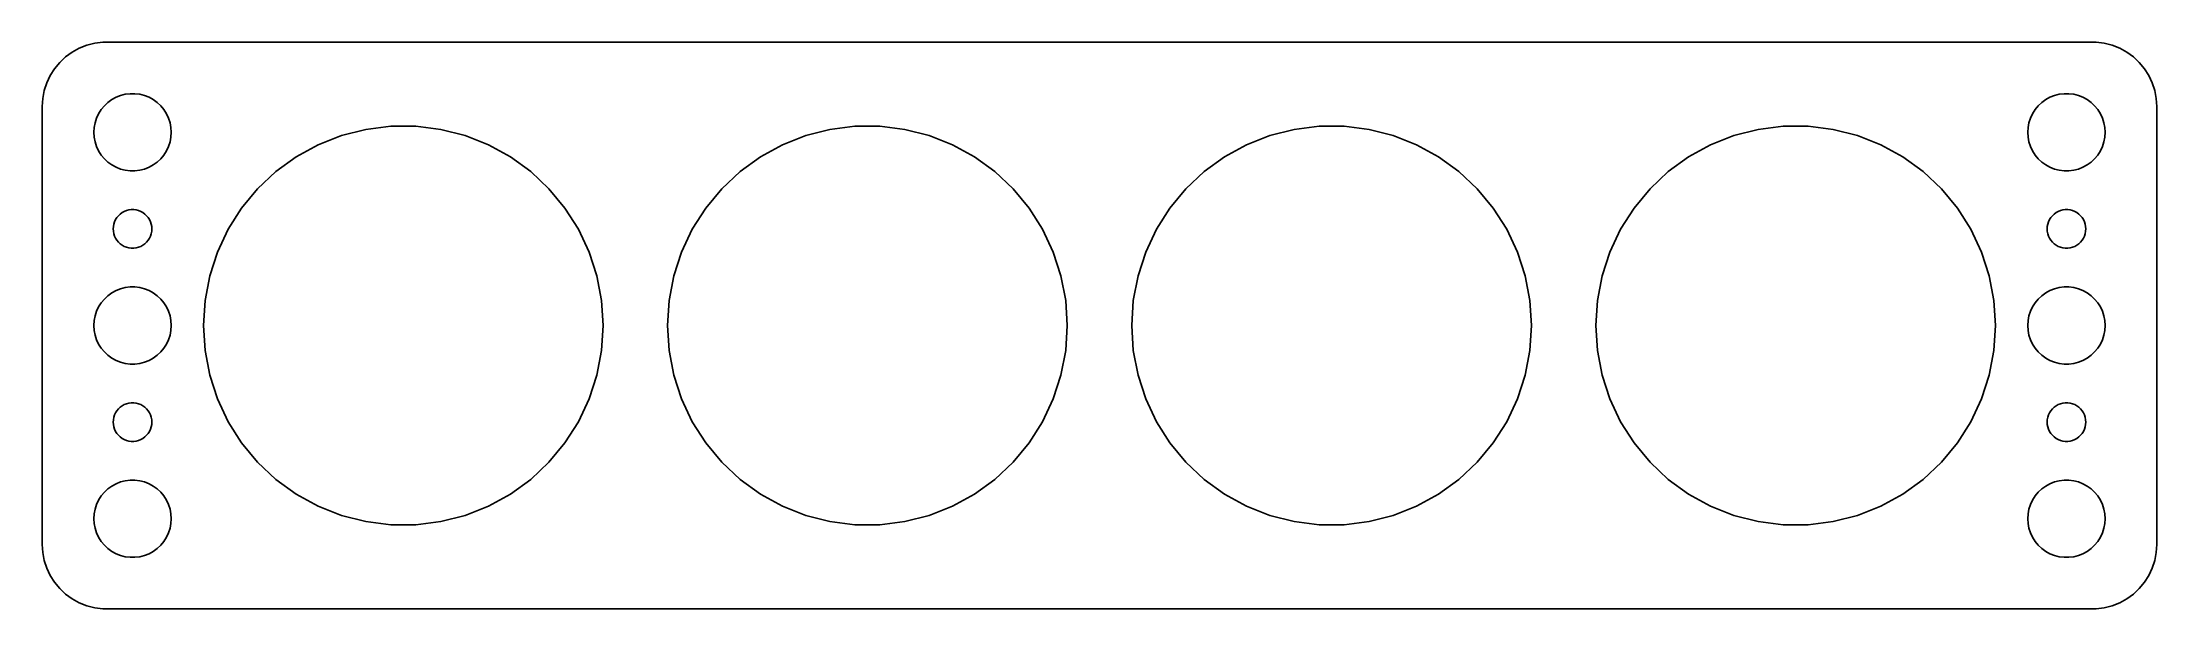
# Model space of a CAD drawing. Header units: metres. Extents: x -82 to 82, y 32 to 76.
import ezdxf

# ---------------------------------------------------------------- set-up
doc = ezdxf.new("R2010")
doc.units = ezdxf.units.M

msp = doc.modelspace()

# ---------------------------------------------------------------- linework, layer by layer
for p, q in [((-79.1289, 75.5241), (-79.6791, 75.2216)), ((-78.5451, 75.7553), (-79.1289, 75.5241)), ((-77.9369, 75.9114), (-78.5451, 75.7553)), ((-77.3139, 75.9901), (-77.9369, 75.9114)), ((77.3139, 75.9901), (-77.3139, 75.9901)), ((77.9369, 75.9114), (77.3139, 75.9901)), ((78.5451, 75.7553), (77.9369, 75.9114)), ((79.1289, 75.5241), (78.5451, 75.7553)), ((79.6791, 75.2216), (79.1289, 75.5241)), ((-81.0451, 73.9389), (-81.3815, 73.4088)), ((-80.6448, 74.4227), (-81.0451, 73.9389)), ((-80.1871, 74.8526), (-80.6448, 74.4227)), ((-79.6791, 75.2216), (-80.1871, 74.8526)), ((80.1871, 74.8526), (79.6791, 75.2216)), ((80.6448, 74.4227), (80.1871, 74.8526)), ((81.0451, 73.9389), (80.6448, 74.4227)), ((81.3815, 73.4088), (81.0451, 73.9389)), ((-81.8429, 72.2434), (-81.9606, 71.6267)), ((-81.6489, 72.8406), (-81.8429, 72.2434)), ((-81.3815, 73.4088), (-81.6489, 72.8406)), ((81.6489, 72.8406), (81.3815, 73.4088)), ((81.8429, 72.2434), (81.6489, 72.8406)), ((81.9606, 71.6267), (81.8429, 72.2434)), ((-81.9606, 71.6267), (-82, 71)), ((-82, 71), (-82, 37)), ((-77.6289, 70.4453), (-77.427, 70.7634)), ((-77.427, 70.7634), (-77.1869, 71.0536)), ((-77.1869, 71.0536), (-76.9123, 71.3115)), ((-76.9123, 71.3115), (-76.6075, 71.533)), ((-76.6075, 71.533), (-76.2773, 71.7145)), ((-76.2773, 71.7145), (-75.927, 71.8532)), ((-75.927, 71.8532), (-75.5621, 71.9469)), ((-75.5621, 71.9469), (-75.1884, 71.9941)), ((-75.1884, 71.9941), (-74.8116, 71.9941)), ((-74.8116, 71.9941), (-74.4379, 71.9469)), ((-74.4379, 71.9469), (-74.073, 71.8532)), ((-74.073, 71.8532), (-73.7227, 71.7145)), ((-73.7227, 71.7145), (-73.3925, 71.533)), ((-73.3925, 71.533), (-73.0877, 71.3115)), ((-73.0877, 71.3115), (-72.8131, 71.0536)), ((-72.8131, 71.0536), (-72.573, 70.7634)), ((-72.573, 70.7634), (-72.3711, 70.4453)), ((72.3711, 70.4453), (72.573, 70.7634)), ((72.573, 70.7634), (72.8131, 71.0536)), ((72.8131, 71.0536), (73.0877, 71.3115)), ((73.0877, 71.3115), (73.3925, 71.533)), ((73.3925, 71.533), (73.7227, 71.7145)), ((73.7227, 71.7145), (74.073, 71.8532)), ((74.073, 71.8532), (74.4379, 71.9469)), ((74.4379, 71.9469), (74.8116, 71.9941)), ((74.8116, 71.9941), (75.1884, 71.9941)), ((75.1884, 71.9941), (75.5621, 71.9469)), ((75.5621, 71.9469), (75.927, 71.8532)), ((75.927, 71.8532), (76.2773, 71.7145)), ((76.2773, 71.7145), (76.6075, 71.533)), ((76.6075, 71.533), (76.9123, 71.3115)), ((76.9123, 71.3115), (77.1869, 71.0536)), ((77.1869, 71.0536), (77.427, 70.7634)), ((77.427, 70.7634), (77.6289, 70.4453)), ((82, 71), (81.9606, 71.6267)), ((82, 37), (82, 71)), ((-78, 69), (-77.9763, 69.376)), ((-77.9763, 68.624), (-78, 69)), ((-77.9763, 69.376), (-77.9057, 69.7461)), ((-77.9057, 69.7461), (-77.7893, 70.1044)), ((-77.7893, 70.1044), (-77.6289, 70.4453)), ((-72.3711, 70.4453), (-72.2107, 70.1044)), ((-72.2107, 70.1044), (-72.0943, 69.7461)), ((-72.0943, 69.7461), (-72.0237, 69.376)), ((-72.0237, 69.376), (-72, 69)), ((-72, 69), (-72.0237, 68.624)), ((-58.7898, 68.7414), (-56.9044, 69.2254)), ((-56.9044, 69.2254), (-54.9733, 69.4694)), ((-54.9733, 69.4694), (-53.0267, 69.4694)), ((-53.0267, 69.4694), (-51.0956, 69.2254)), ((-51.0956, 69.2254), (-49.2102, 68.7414)), ((-22.7897, 68.7414), (-20.9044, 69.2254)), ((-20.9044, 69.2254), (-18.9733, 69.4694)), ((-18.9733, 69.4694), (-17.0267, 69.4694)), ((-17.0267, 69.4694), (-15.0956, 69.2254)), ((-15.0956, 69.2254), (-13.2102, 68.7414)), ((13.2102, 68.7414), (15.0956, 69.2254)), ((15.0956, 69.2254), (17.0267, 69.4694)), ((17.0267, 69.4694), (18.9733, 69.4694)), ((18.9733, 69.4694), (20.9044, 69.2254)), ((20.9044, 69.2254), (22.7897, 68.7414)), ((49.2102, 68.7414), (51.0956, 69.2254)), ((51.0956, 69.2254), (53.0267, 69.4694)), ((53.0267, 69.4694), (54.9733, 69.4694)), ((54.9733, 69.4694), (56.9044, 69.2254)), ((56.9044, 69.2254), (58.7898, 68.7414)), ((72, 69), (72.0237, 69.376)), ((72.0237, 68.624), (72, 69)), ((72.0237, 69.376), (72.0943, 69.7461)), ((72.0943, 69.7461), (72.2107, 70.1044)), ((72.2107, 70.1044), (72.3711, 70.4453)), ((77.6289, 70.4453), (77.7893, 70.1044)), ((77.7893, 70.1044), (77.9057, 69.7461)), ((77.9057, 69.7461), (77.9763, 69.376)), ((77.9763, 69.376), (78, 69)), ((78, 69), (77.9763, 68.624)), ((-77.9057, 68.2539), (-77.9763, 68.624)), ((-77.7893, 67.8956), (-77.9057, 68.2539)), ((-77.6289, 67.5547), (-77.7893, 67.8956)), ((-77.427, 67.2366), (-77.6289, 67.5547)), ((-72.3711, 67.5547), (-72.573, 67.2366)), ((-72.2107, 67.8956), (-72.3711, 67.5547)), ((-72.0943, 68.2539), (-72.2107, 67.8956)), ((-72.0237, 68.624), (-72.0943, 68.2539)), ((-62.3053, 67.0871), (-60.5996, 68.0248)), ((-60.5996, 68.0248), (-58.7898, 68.7414)), ((-49.2102, 68.7414), (-47.4004, 68.0248)), ((-47.4004, 68.0248), (-45.6947, 67.0871)), ((-26.3053, 67.0871), (-24.5996, 68.0248)), ((-24.5996, 68.0248), (-22.7897, 68.7414)), ((-13.2102, 68.7414), (-11.4004, 68.0248)), ((-11.4004, 68.0248), (-9.69467, 67.0871)), ((9.69467, 67.0871), (11.4004, 68.0248)), ((11.4004, 68.0248), (13.2102, 68.7414)), ((22.7897, 68.7414), (24.5996, 68.0248)), ((24.5996, 68.0248), (26.3053, 67.0871)), ((45.6947, 67.0871), (47.4004, 68.0248)), ((47.4004, 68.0248), (49.2102, 68.7414)), ((58.7898, 68.7414), (60.5996, 68.0248)), ((60.5996, 68.0248), (62.3053, 67.0871)), ((72.0943, 68.2539), (72.0237, 68.624)), ((72.2107, 67.8956), (72.0943, 68.2539)), ((72.3711, 67.5547), (72.2107, 67.8956)), ((72.573, 67.2366), (72.3711, 67.5547)), ((77.6289, 67.5547), (77.427, 67.2366)), ((77.7893, 67.8956), (77.6289, 67.5547)), ((77.9057, 68.2539), (77.7893, 67.8956)), ((77.9763, 68.624), (77.9057, 68.2539)), ((-77.1869, 66.9464), (-77.427, 67.2366)), ((-76.9123, 66.6884), (-77.1869, 66.9464)), ((-76.6075, 66.467), (-76.9123, 66.6884)), ((-76.2773, 66.2855), (-76.6075, 66.467)), ((-75.927, 66.1468), (-76.2773, 66.2855)), ((-75.5621, 66.0531), (-75.927, 66.1468)), ((-75.1884, 66.0059), (-75.5621, 66.0531)), ((-74.8116, 66.0059), (-75.1884, 66.0059)), ((-74.4379, 66.0531), (-74.8116, 66.0059)), ((-74.073, 66.1468), (-74.4379, 66.0531)), ((-73.7227, 66.2855), (-74.073, 66.1468)), ((-73.3925, 66.467), (-73.7227, 66.2855)), ((-73.0877, 66.6884), (-73.3925, 66.467)), ((-72.8131, 66.9464), (-73.0877, 66.6884)), ((-72.573, 67.2366), (-72.8131, 66.9464)), ((-65.299, 64.6105), (-63.8801, 65.9429)), ((-63.8801, 65.9429), (-62.3053, 67.0871)), ((-45.6947, 67.0871), (-44.1199, 65.9429)), ((-44.1199, 65.9429), (-42.701, 64.6105)), ((-29.299, 64.6105), (-27.8801, 65.9429)), ((-27.8801, 65.9429), (-26.3053, 67.0871)), ((-9.69467, 67.0871), (-8.11992, 65.9429)), ((-8.11992, 65.9429), (-6.70097, 64.6105)), ((6.70097, 64.6105), (8.11992, 65.9429)), ((8.11992, 65.9429), (9.69467, 67.0871)), ((26.3053, 67.0871), (27.8801, 65.9429)), ((27.8801, 65.9429), (29.299, 64.6105)), ((42.701, 64.6105), (44.1199, 65.9429)), ((44.1199, 65.9429), (45.6947, 67.0871)), ((62.3053, 67.0871), (63.8801, 65.9429)), ((63.8801, 65.9429), (65.299, 64.6105)), ((72.8131, 66.9464), (72.573, 67.2366)), ((73.0877, 66.6884), (72.8131, 66.9464)), ((73.3925, 66.467), (73.0877, 66.6884)), ((73.7227, 66.2855), (73.3925, 66.467)), ((74.073, 66.1468), (73.7227, 66.2855)), ((74.4379, 66.0531), (74.073, 66.1468)), ((74.8116, 66.0059), (74.4379, 66.0531)), ((75.1884, 66.0059), (74.8116, 66.0059)), ((75.5621, 66.0531), (75.1884, 66.0059)), ((75.927, 66.1468), (75.5621, 66.0531)), ((76.2773, 66.2855), (75.927, 66.1468)), ((76.6075, 66.467), (76.2773, 66.2855)), ((76.9123, 66.6884), (76.6075, 66.467)), ((77.1869, 66.9464), (76.9123, 66.6884)), ((77.427, 67.2366), (77.1869, 66.9464)), ((-66.5398, 63.1107), (-65.299, 64.6105)), ((-42.701, 64.6105), (-41.4602, 63.1107)), ((-30.5397, 63.1107), (-29.299, 64.6105)), ((-6.70097, 64.6105), (-5.46024, 63.1107)), ((5.46024, 63.1107), (6.70097, 64.6105)), ((29.299, 64.6105), (30.5397, 63.1107)), ((41.4602, 63.1107), (42.701, 64.6105)), ((65.299, 64.6105), (66.5398, 63.1107)), ((-76.3145, 62.2226), (-76.2135, 62.3817)), ((-76.2135, 62.3817), (-76.0934, 62.5268)), ((-76.0934, 62.5268), (-75.9561, 62.6558)), ((-75.9561, 62.6558), (-75.8037, 62.7665)), ((-75.8037, 62.7665), (-75.6387, 62.8572)), ((-75.6387, 62.8572), (-75.4635, 62.9266)), ((-75.4635, 62.9266), (-75.2811, 62.9734)), ((-75.2811, 62.9734), (-75.0942, 62.997)), ((-75.0942, 62.997), (-74.9058, 62.997)), ((-74.9058, 62.997), (-74.7189, 62.9734)), ((-74.7189, 62.9734), (-74.5365, 62.9266)), ((-74.5365, 62.9266), (-74.3613, 62.8572)), ((-74.3613, 62.8572), (-74.1963, 62.7665)), ((-74.1963, 62.7665), (-74.0439, 62.6558)), ((-74.0439, 62.6558), (-73.9065, 62.5268)), ((-73.9065, 62.5268), (-73.7865, 62.3817)), ((-73.7865, 62.3817), (-73.6855, 62.2226)), ((-67.5827, 61.4672), (-66.5398, 63.1107)), ((-41.4602, 63.1107), (-40.4172, 61.4672)), ((-31.5827, 61.4672), (-30.5397, 63.1107)), ((-5.46024, 63.1107), (-4.41724, 61.4672)), ((4.41724, 61.4672), (5.46024, 63.1107)), ((30.5397, 63.1107), (31.5827, 61.4672)), ((40.4172, 61.4672), (41.4602, 63.1107)), ((66.5398, 63.1107), (67.5827, 61.4672)), ((73.6855, 62.2226), (73.7865, 62.3817)), ((73.7865, 62.3817), (73.9065, 62.5268)), ((73.9065, 62.5268), (74.0439, 62.6558)), ((74.0439, 62.6558), (74.1963, 62.7665)), ((74.1963, 62.7665), (74.3613, 62.8572)), ((74.3613, 62.8572), (74.5365, 62.9266)), ((74.5365, 62.9266), (74.7189, 62.9734)), ((74.7189, 62.9734), (74.9058, 62.997)), ((74.9058, 62.997), (75.0942, 62.997)), ((75.0942, 62.997), (75.2811, 62.9734)), ((75.2811, 62.9734), (75.4635, 62.9266)), ((75.4635, 62.9266), (75.6387, 62.8572)), ((75.6387, 62.8572), (75.8037, 62.7665)), ((75.8037, 62.7665), (75.9561, 62.6558)), ((75.9561, 62.6558), (76.0934, 62.5268)), ((76.0934, 62.5268), (76.2135, 62.3817)), ((76.2135, 62.3817), (76.3145, 62.2226)), ((-76.5, 61.5), (-76.4882, 61.688)), ((-76.4882, 61.312), (-76.5, 61.5)), ((-76.4882, 61.688), (-76.4529, 61.873)), ((-76.4529, 61.127), (-76.4882, 61.312)), ((-76.4529, 61.873), (-76.3947, 62.0522)), ((-76.3947, 60.9478), (-76.4529, 61.127)), ((-76.3947, 62.0522), (-76.3145, 62.2226)), ((-76.3145, 60.7774), (-76.3947, 60.9478)), ((-76.2135, 60.6183), (-76.3145, 60.7774)), ((-73.6855, 60.7774), (-73.7865, 60.6183)), ((-73.6855, 62.2226), (-73.6053, 62.0522)), ((-73.6053, 60.9478), (-73.6855, 60.7774)), ((-73.6053, 62.0522), (-73.5471, 61.873)), ((-73.5471, 61.127), (-73.6053, 60.9478)), ((-73.5471, 61.873), (-73.5118, 61.688)), ((-73.5118, 61.312), (-73.5471, 61.127)), ((-73.5118, 61.688), (-73.5, 61.5)), ((-73.5, 61.5), (-73.5118, 61.312)), ((-68.4115, 59.7059), (-67.5827, 61.4672)), ((-40.4172, 61.4672), (-39.5885, 59.7059)), ((-32.4115, 59.7059), (-31.5827, 61.4672)), ((-4.41724, 61.4672), (-3.58846, 59.7059)), ((3.58846, 59.7059), (4.41724, 61.4672)), ((31.5827, 61.4672), (32.4115, 59.7059)), ((39.5885, 59.7059), (40.4172, 61.4672)), ((67.5827, 61.4672), (68.4115, 59.7059)), ((73.5, 61.5), (73.5118, 61.688)), ((73.5118, 61.312), (73.5, 61.5)), ((73.5118, 61.688), (73.5471, 61.873)), ((73.5471, 61.127), (73.5118, 61.312)), ((73.5471, 61.873), (73.6053, 62.0522)), ((73.6053, 60.9478), (73.5471, 61.127)), ((73.6053, 62.0522), (73.6855, 62.2226)), ((73.6855, 60.7774), (73.6053, 60.9478)), ((73.7865, 60.6183), (73.6855, 60.7774)), ((76.3145, 60.7774), (76.2135, 60.6183)), ((76.3145, 62.2226), (76.3947, 62.0522)), ((76.3947, 60.9478), (76.3145, 60.7774)), ((76.3947, 62.0522), (76.4529, 61.873)), ((76.4529, 61.127), (76.3947, 60.9478)), ((76.4529, 61.873), (76.4882, 61.688)), ((76.4882, 61.312), (76.4529, 61.127)), ((76.4882, 61.688), (76.5, 61.5)), ((76.5, 61.5), (76.4882, 61.312)), ((-76.0934, 60.4732), (-76.2135, 60.6183)), ((-75.9561, 60.3442), (-76.0934, 60.4732)), ((-75.8037, 60.2335), (-75.9561, 60.3442)), ((-75.6387, 60.1427), (-75.8037, 60.2335)), ((-75.4635, 60.0734), (-75.6387, 60.1427)), ((-75.2811, 60.0266), (-75.4635, 60.0734)), ((-75.0942, 60.0029), (-75.2811, 60.0266)), ((-74.9058, 60.0029), (-75.0942, 60.0029)), ((-74.7189, 60.0266), (-74.9058, 60.0029)), ((-74.5365, 60.0734), (-74.7189, 60.0266)), ((-74.3613, 60.1427), (-74.5365, 60.0734)), ((-74.1963, 60.2335), (-74.3613, 60.1427)), ((-74.0439, 60.3442), (-74.1963, 60.2335)), ((-73.9065, 60.4732), (-74.0439, 60.3442)), ((-73.7865, 60.6183), (-73.9065, 60.4732)), ((-69.013, 57.8547), (-68.4115, 59.7059)), ((-39.5885, 59.7059), (-38.987, 57.8547)), ((-33.013, 57.8547), (-32.4115, 59.7059)), ((-3.58846, 59.7059), (-2.98695, 57.8547)), ((2.98695, 57.8547), (3.58846, 59.7059)), ((32.4115, 59.7059), (33.013, 57.8547)), ((38.987, 57.8547), (39.5885, 59.7059)), ((68.4115, 59.7059), (69.013, 57.8547)), ((73.9065, 60.4732), (73.7865, 60.6183)), ((74.0439, 60.3442), (73.9065, 60.4732)), ((74.1963, 60.2335), (74.0439, 60.3442)), ((74.3613, 60.1427), (74.1963, 60.2335)), ((74.5365, 60.0734), (74.3613, 60.1427)), ((74.7189, 60.0266), (74.5365, 60.0734)), ((74.9058, 60.0029), (74.7189, 60.0266)), ((75.0942, 60.0029), (74.9058, 60.0029)), ((75.2811, 60.0266), (75.0942, 60.0029)), ((75.4635, 60.0734), (75.2811, 60.0266)), ((75.6387, 60.1427), (75.4635, 60.0734)), ((75.8037, 60.2335), (75.6387, 60.1427)), ((75.9561, 60.3442), (75.8037, 60.2335)), ((76.0934, 60.4732), (75.9561, 60.3442)), ((76.2135, 60.6183), (76.0934, 60.4732)), ((-69.3778, 55.9427), (-69.013, 57.8547)), ((-38.987, 57.8547), (-38.6222, 55.9427)), ((-33.3778, 55.9427), (-33.013, 57.8547)), ((-2.98695, 57.8547), (-2.62221, 55.9427)), ((2.62221, 55.9427), (2.98695, 57.8547)), ((33.013, 57.8547), (33.3778, 55.9427)), ((38.6222, 55.9427), (38.987, 57.8547)), ((69.013, 57.8547), (69.3778, 55.9427)), ((-77.6289, 55.4453), (-77.427, 55.7634)), ((-77.427, 55.7634), (-77.1869, 56.0536)), ((-77.1869, 56.0536), (-76.9123, 56.3115)), ((-76.9123, 56.3115), (-76.6075, 56.533)), ((-76.6075, 56.533), (-76.2773, 56.7145)), ((-76.2773, 56.7145), (-75.927, 56.8532)), ((-75.927, 56.8532), (-75.5621, 56.9469)), ((-75.5621, 56.9469), (-75.1884, 56.9941)), ((-75.1884, 56.9941), (-74.8116, 56.9941)), ((-74.8116, 56.9941), (-74.4379, 56.9469)), ((-74.4379, 56.9469), (-74.073, 56.8532)), ((-74.073, 56.8532), (-73.7227, 56.7145)), ((-73.7227, 56.7145), (-73.3925, 56.533)), ((-73.3925, 56.533), (-73.0877, 56.3115)), ((-73.0877, 56.3115), (-72.8131, 56.0536)), ((-72.8131, 56.0536), (-72.573, 55.7634)), ((-72.573, 55.7634), (-72.3711, 55.4453)), ((-69.5, 54), (-69.3778, 55.9427)), ((-38.6222, 55.9427), (-38.5, 54)), ((-33.5, 54), (-33.3778, 55.9427)), ((-2.62221, 55.9427), (-2.5, 54)), ((2.5, 54), (2.62221, 55.9427)), ((33.3778, 55.9427), (33.5, 54)), ((38.5, 54), (38.6222, 55.9427)), ((69.3778, 55.9427), (69.5, 54)), ((72.3711, 55.4453), (72.573, 55.7634)), ((72.573, 55.7634), (72.8131, 56.0536)), ((72.8131, 56.0536), (73.0877, 56.3115)), ((73.0877, 56.3115), (73.3925, 56.533)), ((73.3925, 56.533), (73.7227, 56.7145)), ((73.7227, 56.7145), (74.073, 56.8532)), ((74.073, 56.8532), (74.4379, 56.9469)), ((74.4379, 56.9469), (74.8116, 56.9941)), ((74.8116, 56.9941), (75.1884, 56.9941)), ((75.1884, 56.9941), (75.5621, 56.9469)), ((75.5621, 56.9469), (75.927, 56.8532)), ((75.927, 56.8532), (76.2773, 56.7145)), ((76.2773, 56.7145), (76.6075, 56.533)), ((76.6075, 56.533), (76.9123, 56.3115)), ((76.9123, 56.3115), (77.1869, 56.0536)), ((77.1869, 56.0536), (77.427, 55.7634)), ((77.427, 55.7634), (77.6289, 55.4453)), ((-78, 54), (-77.9763, 54.376)), ((-77.9763, 54.376), (-77.9057, 54.7461)), ((-77.9057, 54.7461), (-77.7893, 55.1044)), ((-77.7893, 55.1044), (-77.6289, 55.4453)), ((-72.3711, 55.4453), (-72.2107, 55.1044)), ((-72.2107, 55.1044), (-72.0943, 54.7461)), ((-72.0943, 54.7461), (-72.0237, 54.376)), ((-72.0237, 54.376), (-72, 54)), ((72, 54), (72.0237, 54.376)), ((72.0237, 54.376), (72.0943, 54.7461)), ((72.0943, 54.7461), (72.2107, 55.1044)), ((72.2107, 55.1044), (72.3711, 55.4453)), ((77.6289, 55.4453), (77.7893, 55.1044)), ((77.7893, 55.1044), (77.9057, 54.7461)), ((77.9057, 54.7461), (77.9763, 54.376)), ((77.9763, 54.376), (78, 54)), ((-77.9763, 53.624), (-78, 54)), ((-77.9057, 53.2539), (-77.9763, 53.624)), ((-77.7893, 52.8956), (-77.9057, 53.2539)), ((-77.6289, 52.5547), (-77.7893, 52.8956)), ((-77.427, 52.2366), (-77.6289, 52.5547)), ((-72.3711, 52.5547), (-72.573, 52.2366)), ((-72.2107, 52.8956), (-72.3711, 52.5547)), ((-72.0943, 53.2539), (-72.2107, 52.8956)), ((-72.0237, 53.624), (-72.0943, 53.2539)), ((-72, 54), (-72.0237, 53.624)), ((-69.3778, 52.0573), (-69.5, 54)), ((-38.5, 54), (-38.6222, 52.0573)), ((-33.3778, 52.0573), (-33.5, 54)), ((-2.5, 54), (-2.62221, 52.0573)), ((2.62221, 52.0573), (2.5, 54)), ((33.5, 54), (33.3778, 52.0573)), ((38.6222, 52.0573), (38.5, 54)), ((69.5, 54), (69.3778, 52.0573)), ((72.0237, 53.624), (72, 54)), ((72.0943, 53.2539), (72.0237, 53.624)), ((72.2107, 52.8956), (72.0943, 53.2539)), ((72.3711, 52.5547), (72.2107, 52.8956)), ((72.573, 52.2366), (72.3711, 52.5547)), ((77.6289, 52.5547), (77.427, 52.2366)), ((77.7893, 52.8956), (77.6289, 52.5547)), ((77.9057, 53.2539), (77.7893, 52.8956)), ((77.9763, 53.624), (77.9057, 53.2539)), ((78, 54), (77.9763, 53.624)), ((-77.1869, 51.9464), (-77.427, 52.2366)), ((-76.9123, 51.6885), (-77.1869, 51.9464)), ((-76.6075, 51.467), (-76.9123, 51.6885)), ((-76.2773, 51.2855), (-76.6075, 51.467)), ((-75.927, 51.1468), (-76.2773, 51.2855)), ((-75.5621, 51.0531), (-75.927, 51.1468)), ((-75.1884, 51.0059), (-75.5621, 51.0531)), ((-74.8116, 51.0059), (-75.1884, 51.0059)), ((-74.4379, 51.0531), (-74.8116, 51.0059)), ((-74.073, 51.1468), (-74.4379, 51.0531)), ((-73.7227, 51.2855), (-74.073, 51.1468)), ((-73.3925, 51.467), (-73.7227, 51.2855)), ((-73.0877, 51.6885), (-73.3925, 51.467)), ((-72.8131, 51.9464), (-73.0877, 51.6885)), ((-72.573, 52.2366), (-72.8131, 51.9464)), ((-69.013, 50.1453), (-69.3778, 52.0573)), ((-38.6222, 52.0573), (-38.987, 50.1453)), ((-33.013, 50.1453), (-33.3778, 52.0573)), ((-2.62221, 52.0573), (-2.98695, 50.1453)), ((2.98695, 50.1453), (2.62221, 52.0573)), ((33.3778, 52.0573), (33.013, 50.1453)), ((38.987, 50.1453), (38.6222, 52.0573)), ((69.3778, 52.0573), (69.013, 50.1453)), ((72.8131, 51.9464), (72.573, 52.2366)), ((73.0877, 51.6885), (72.8131, 51.9464)), ((73.3925, 51.467), (73.0877, 51.6885)), ((73.7227, 51.2855), (73.3925, 51.467)), ((74.073, 51.1468), (73.7227, 51.2855)), ((74.4379, 51.0531), (74.073, 51.1468)), ((74.8116, 51.0059), (74.4379, 51.0531)), ((75.1884, 51.0059), (74.8116, 51.0059)), ((75.5621, 51.0531), (75.1884, 51.0059)), ((75.927, 51.1468), (75.5621, 51.0531)), ((76.2773, 51.2855), (75.927, 51.1468)), ((76.6075, 51.467), (76.2773, 51.2855)), ((76.9123, 51.6885), (76.6075, 51.467)), ((77.1869, 51.9464), (76.9123, 51.6885)), ((77.427, 52.2366), (77.1869, 51.9464)), ((-68.4115, 48.2941), (-69.013, 50.1453)), ((-38.987, 50.1453), (-39.5885, 48.2941)), ((-32.4115, 48.2941), (-33.013, 50.1453)), ((-2.98695, 50.1453), (-3.58846, 48.2941)), ((3.58846, 48.2941), (2.98695, 50.1453)), ((33.013, 50.1453), (32.4115, 48.2941)), ((39.5885, 48.2941), (38.987, 50.1453)), ((69.013, 50.1453), (68.4115, 48.2941)), ((-76.0934, 47.5268), (-75.9561, 47.6558)), ((-75.9561, 47.6558), (-75.8037, 47.7665)), ((-75.8037, 47.7665), (-75.6387, 47.8573)), ((-75.6387, 47.8573), (-75.4635, 47.9266)), ((-75.4635, 47.9266), (-75.2811, 47.9734)), ((-75.2811, 47.9734), (-75.0942, 47.9971)), ((-75.0942, 47.9971), (-74.9058, 47.9971)), ((-74.9058, 47.9971), (-74.7189, 47.9734)), ((-74.7189, 47.9734), (-74.5365, 47.9266)), ((-74.5365, 47.9266), (-74.3613, 47.8573)), ((-74.3613, 47.8573), (-74.1963, 47.7665)), ((-74.1963, 47.7665), (-74.0439, 47.6558)), ((-74.0439, 47.6558), (-73.9065, 47.5268)), ((-67.5827, 46.5328), (-68.4115, 48.2941)), ((-39.5885, 48.2941), (-40.4172, 46.5328)), ((-31.5827, 46.5328), (-32.4115, 48.2941)), ((-3.58846, 48.2941), (-4.41724, 46.5328)), ((4.41724, 46.5328), (3.58846, 48.2941)), ((32.4115, 48.2941), (31.5827, 46.5328)), ((40.4172, 46.5328), (39.5885, 48.2941)), ((68.4115, 48.2941), (67.5827, 46.5328)), ((73.9065, 47.5268), (74.0439, 47.6558)), ((74.0439, 47.6558), (74.1963, 47.7665)), ((74.1963, 47.7665), (74.3613, 47.8573)), ((74.3613, 47.8573), (74.5365, 47.9266)), ((74.5365, 47.9266), (74.7189, 47.9734)), ((74.7189, 47.9734), (74.9058, 47.9971)), ((74.9058, 47.9971), (75.0942, 47.9971)), ((75.0942, 47.9971), (75.2811, 47.9734)), ((75.2811, 47.9734), (75.4635, 47.9266)), ((75.4635, 47.9266), (75.6387, 47.8573)), ((75.6387, 47.8573), (75.8037, 47.7665)), ((75.8037, 47.7665), (75.9561, 47.6558)), ((75.9561, 47.6558), (76.0934, 47.5268)), ((-76.5, 46.5), (-76.4882, 46.688)), ((-76.4882, 46.312), (-76.5, 46.5)), ((-76.4882, 46.688), (-76.4529, 46.873)), ((-76.4529, 46.127), (-76.4882, 46.312)), ((-76.4529, 46.873), (-76.3947, 47.0522)), ((-76.3947, 45.9478), (-76.4529, 46.127)), ((-76.3947, 47.0522), (-76.3145, 47.2226)), ((-76.3145, 45.7774), (-76.3947, 45.9478)), ((-76.3145, 47.2226), (-76.2135, 47.3817)), ((-76.2135, 47.3817), (-76.0934, 47.5268)), ((-73.9065, 47.5268), (-73.7865, 47.3817)), ((-73.7865, 47.3817), (-73.6855, 47.2226)), ((-73.6855, 47.2226), (-73.6053, 47.0522)), ((-73.6053, 45.9478), (-73.6855, 45.7774)), ((-73.6053, 47.0522), (-73.5471, 46.873)), ((-73.5471, 46.127), (-73.6053, 45.9478)), ((-73.5471, 46.873), (-73.5118, 46.688)), ((-73.5118, 46.312), (-73.5471, 46.127)), ((-73.5118, 46.688), (-73.5, 46.5)), ((-73.5, 46.5), (-73.5118, 46.312)), ((-66.5398, 44.8893), (-67.5827, 46.5328)), ((-40.4172, 46.5328), (-41.4602, 44.8893)), ((-30.5397, 44.8893), (-31.5827, 46.5328)), ((-4.41724, 46.5328), (-5.46024, 44.8893)), ((5.46024, 44.8893), (4.41724, 46.5328)), ((31.5827, 46.5328), (30.5397, 44.8893)), ((41.4602, 44.8893), (40.4172, 46.5328)), ((67.5827, 46.5328), (66.5398, 44.8893)), ((73.5, 46.5), (73.5118, 46.688)), ((73.5118, 46.312), (73.5, 46.5)), ((73.5118, 46.688), (73.5471, 46.873)), ((73.5471, 46.127), (73.5118, 46.312)), ((73.5471, 46.873), (73.6053, 47.0522)), ((73.6053, 45.9478), (73.5471, 46.127)), ((73.6053, 47.0522), (73.6855, 47.2226)), ((73.6855, 45.7774), (73.6053, 45.9478)), ((73.6855, 47.2226), (73.7865, 47.3817)), ((73.7865, 47.3817), (73.9065, 47.5268)), ((76.0934, 47.5268), (76.2135, 47.3817)), ((76.2135, 47.3817), (76.3145, 47.2226)), ((76.3145, 47.2226), (76.3947, 47.0522)), ((76.3947, 45.9478), (76.3145, 45.7774)), ((76.3947, 47.0522), (76.4529, 46.873)), ((76.4529, 46.127), (76.3947, 45.9478)), ((76.4529, 46.873), (76.4882, 46.688)), ((76.4882, 46.312), (76.4529, 46.127)), ((76.4882, 46.688), (76.5, 46.5)), ((76.5, 46.5), (76.4882, 46.312)), ((-76.2135, 45.6183), (-76.3145, 45.7774)), ((-76.0934, 45.4732), (-76.2135, 45.6183)), ((-75.9561, 45.3442), (-76.0934, 45.4732)), ((-75.8037, 45.2335), (-75.9561, 45.3442)), ((-75.6387, 45.1428), (-75.8037, 45.2335)), ((-75.4635, 45.0734), (-75.6387, 45.1428)), ((-75.2811, 45.0266), (-75.4635, 45.0734)), ((-75.0942, 45.003), (-75.2811, 45.0266)), ((-74.9058, 45.003), (-75.0942, 45.003)), ((-74.7189, 45.0266), (-74.9058, 45.003)), ((-74.5365, 45.0734), (-74.7189, 45.0266)), ((-74.3613, 45.1428), (-74.5365, 45.0734)), ((-74.1963, 45.2335), (-74.3613, 45.1428)), ((-74.0439, 45.3442), (-74.1963, 45.2335)), ((-73.9065, 45.4732), (-74.0439, 45.3442)), ((-73.7865, 45.6183), (-73.9065, 45.4732)), ((-73.6855, 45.7774), (-73.7865, 45.6183)), ((-65.299, 43.3895), (-66.5398, 44.8893)), ((-41.4602, 44.8893), (-42.701, 43.3895)), ((-29.299, 43.3895), (-30.5397, 44.8893)), ((-5.46024, 44.8893), (-6.70097, 43.3895)), ((6.70097, 43.3895), (5.46024, 44.8893)), ((30.5397, 44.8893), (29.299, 43.3895)), ((42.701, 43.3895), (41.4602, 44.8893)), ((66.5398, 44.8893), (65.299, 43.3895)), ((73.7865, 45.6183), (73.6855, 45.7774)), ((73.9065, 45.4732), (73.7865, 45.6183)), ((74.0439, 45.3442), (73.9065, 45.4732)), ((74.1963, 45.2335), (74.0439, 45.3442)), ((74.3613, 45.1428), (74.1963, 45.2335)), ((74.5365, 45.0734), (74.3613, 45.1428)), ((74.7189, 45.0266), (74.5365, 45.0734)), ((74.9058, 45.003), (74.7189, 45.0266)), ((75.0942, 45.003), (74.9058, 45.003)), ((75.2811, 45.0266), (75.0942, 45.003)), ((75.4635, 45.0734), (75.2811, 45.0266)), ((75.6387, 45.1428), (75.4635, 45.0734)), ((75.8037, 45.2335), (75.6387, 45.1428)), ((75.9561, 45.3442), (75.8037, 45.2335)), ((76.0934, 45.4732), (75.9561, 45.3442)), ((76.2135, 45.6183), (76.0934, 45.4732)), ((76.3145, 45.7774), (76.2135, 45.6183)), ((-63.8801, 42.0571), (-65.299, 43.3895)), ((-42.701, 43.3895), (-44.1199, 42.0571)), ((-27.8801, 42.0571), (-29.299, 43.3895)), ((-6.70097, 43.3895), (-8.11992, 42.0571)), ((8.11992, 42.0571), (6.70097, 43.3895)), ((29.299, 43.3895), (27.8801, 42.0571)), ((44.1199, 42.0571), (42.701, 43.3895)), ((65.299, 43.3895), (63.8801, 42.0571)), ((-77.427, 40.7634), (-77.1869, 41.0536)), ((-77.1869, 41.0536), (-76.9123, 41.3116)), ((-76.9123, 41.3116), (-76.6075, 41.533)), ((-76.6075, 41.533), (-76.2773, 41.7145)), ((-76.2773, 41.7145), (-75.927, 41.8532)), ((-75.927, 41.8532), (-75.5621, 41.9469)), ((-75.5621, 41.9469), (-75.1884, 41.9941)), ((-75.1884, 41.9941), (-74.8116, 41.9941)), ((-74.8116, 41.9941), (-74.4379, 41.9469)), ((-74.4379, 41.9469), (-74.073, 41.8532)), ((-74.073, 41.8532), (-73.7227, 41.7145)), ((-73.7227, 41.7145), (-73.3925, 41.533)), ((-73.3925, 41.533), (-73.0877, 41.3116)), ((-73.0877, 41.3116), (-72.8131, 41.0536)), ((-72.8131, 41.0536), (-72.573, 40.7634)), ((-62.3053, 40.9129), (-63.8801, 42.0571)), ((-44.1199, 42.0571), (-45.6947, 40.9129)), ((-26.3053, 40.9129), (-27.8801, 42.0571)), ((-8.11992, 42.0571), (-9.69467, 40.9129)), ((9.69467, 40.9129), (8.11992, 42.0571)), ((27.8801, 42.0571), (26.3053, 40.9129)), ((45.6947, 40.9129), (44.1199, 42.0571)), ((63.8801, 42.0571), (62.3053, 40.9129)), ((72.573, 40.7634), (72.8131, 41.0536)), ((72.8131, 41.0536), (73.0877, 41.3116)), ((73.0877, 41.3116), (73.3925, 41.533)), ((73.3925, 41.533), (73.7227, 41.7145)), ((73.7227, 41.7145), (74.073, 41.8532)), ((74.073, 41.8532), (74.4379, 41.9469)), ((74.4379, 41.9469), (74.8116, 41.9941)), ((74.8116, 41.9941), (75.1884, 41.9941)), ((75.1884, 41.9941), (75.5621, 41.9469)), ((75.5621, 41.9469), (75.927, 41.8532)), ((75.927, 41.8532), (76.2773, 41.7145)), ((76.2773, 41.7145), (76.6075, 41.533)), ((76.6075, 41.533), (76.9123, 41.3116)), ((76.9123, 41.3116), (77.1869, 41.0536)), ((77.1869, 41.0536), (77.427, 40.7634)), ((-78, 39), (-77.9763, 39.376)), ((-77.9763, 39.376), (-77.9057, 39.7461)), ((-77.9057, 39.7461), (-77.7893, 40.1044)), ((-77.7893, 40.1044), (-77.6289, 40.4453)), ((-77.6289, 40.4453), (-77.427, 40.7634)), ((-72.573, 40.7634), (-72.3711, 40.4453)), ((-72.3711, 40.4453), (-72.2107, 40.1044)), ((-72.2107, 40.1044), (-72.0943, 39.7461)), ((-72.0943, 39.7461), (-72.0237, 39.376)), ((-72.0237, 39.376), (-72, 39)), ((-60.5996, 39.9752), (-62.3053, 40.9129)), ((-58.7898, 39.2586), (-60.5996, 39.9752)), ((-47.4004, 39.9752), (-49.2102, 39.2586)), ((-45.6947, 40.9129), (-47.4004, 39.9752)), ((-24.5996, 39.9752), (-26.3053, 40.9129)), ((-22.7897, 39.2586), (-24.5996, 39.9752)), ((-11.4004, 39.9752), (-13.2102, 39.2586)), ((-9.69467, 40.9129), (-11.4004, 39.9752)), ((11.4004, 39.9752), (9.69467, 40.9129)), ((13.2102, 39.2586), (11.4004, 39.9752)), ((24.5996, 39.9752), (22.7897, 39.2586)), ((26.3053, 40.9129), (24.5996, 39.9752)), ((47.4004, 39.9752), (45.6947, 40.9129)), ((49.2102, 39.2586), (47.4004, 39.9752)), ((60.5996, 39.9752), (58.7898, 39.2586)), ((62.3053, 40.9129), (60.5996, 39.9752)), ((72, 39), (72.0237, 39.376)), ((72.0237, 39.376), (72.0943, 39.7461)), ((72.0943, 39.7461), (72.2107, 40.1044)), ((72.2107, 40.1044), (72.3711, 40.4453)), ((72.3711, 40.4453), (72.573, 40.7634)), ((77.427, 40.7634), (77.6289, 40.4453)), ((77.6289, 40.4453), (77.7893, 40.1044)), ((77.7893, 40.1044), (77.9057, 39.7461)), ((77.9057, 39.7461), (77.9763, 39.376)), ((77.9763, 39.376), (78, 39)), ((-77.9763, 38.624), (-78, 39)), ((-77.9057, 38.2539), (-77.9763, 38.624)), ((-77.7893, 37.8956), (-77.9057, 38.2539)), ((-77.6289, 37.5547), (-77.7893, 37.8956)), ((-72.2107, 37.8956), (-72.3711, 37.5547)), ((-72.0943, 38.2539), (-72.2107, 37.8956)), ((-72.0237, 38.624), (-72.0943, 38.2539)), ((-72, 39), (-72.0237, 38.624)), ((-56.9044, 38.7746), (-58.7898, 39.2586)), ((-54.9733, 38.5306), (-56.9044, 38.7746)), ((-53.0267, 38.5306), (-54.9733, 38.5306)), ((-51.0956, 38.7746), (-53.0267, 38.5306)), ((-49.2102, 39.2586), (-51.0956, 38.7746)), ((-20.9044, 38.7746), (-22.7897, 39.2586)), ((-18.9733, 38.5306), (-20.9044, 38.7746)), ((-17.0267, 38.5306), (-18.9733, 38.5306)), ((-15.0956, 38.7746), (-17.0267, 38.5306)), ((-13.2102, 39.2586), (-15.0956, 38.7746)), ((15.0956, 38.7746), (13.2102, 39.2586)), ((17.0267, 38.5306), (15.0956, 38.7746)), ((18.9733, 38.5306), (17.0267, 38.5306)), ((20.9044, 38.7746), (18.9733, 38.5306)), ((22.7897, 39.2586), (20.9044, 38.7746)), ((51.0956, 38.7746), (49.2102, 39.2586)), ((53.0267, 38.5306), (51.0956, 38.7746)), ((54.9733, 38.5306), (53.0267, 38.5306)), ((56.9044, 38.7746), (54.9733, 38.5306)), ((58.7898, 39.2586), (56.9044, 38.7746)), ((72.0237, 38.624), (72, 39)), ((72.0943, 38.2539), (72.0237, 38.624)), ((72.2107, 37.8956), (72.0943, 38.2539)), ((72.3711, 37.5547), (72.2107, 37.8956)), ((77.7893, 37.8956), (77.6289, 37.5547)), ((77.9057, 38.2539), (77.7893, 37.8956)), ((77.9763, 38.624), (77.9057, 38.2539)), ((78, 39), (77.9763, 38.624)), ((-82, 37), (-81.9606, 36.3733)), ((-81.9606, 36.3733), (-81.8429, 35.7566)), ((-77.427, 37.2366), (-77.6289, 37.5547)), ((-77.1869, 36.9464), (-77.427, 37.2366)), ((-76.9123, 36.6885), (-77.1869, 36.9464)), ((-76.6075, 36.467), (-76.9123, 36.6885)), ((-76.2773, 36.2855), (-76.6075, 36.467)), ((-75.927, 36.1468), (-76.2773, 36.2855)), ((-75.5621, 36.0531), (-75.927, 36.1468)), ((-74.073, 36.1468), (-74.4379, 36.0531)), ((-73.7227, 36.2855), (-74.073, 36.1468)), ((-73.3925, 36.467), (-73.7227, 36.2855)), ((-73.0877, 36.6885), (-73.3925, 36.467)), ((-72.8131, 36.9464), (-73.0877, 36.6885)), ((-72.573, 37.2366), (-72.8131, 36.9464)), ((-72.3711, 37.5547), (-72.573, 37.2366)), ((72.573, 37.2366), (72.3711, 37.5547)), ((72.8131, 36.9464), (72.573, 37.2366)), ((73.0877, 36.6885), (72.8131, 36.9464)), ((73.3925, 36.467), (73.0877, 36.6885)), ((73.7227, 36.2855), (73.3925, 36.467)), ((74.073, 36.1468), (73.7227, 36.2855)), ((74.4379, 36.0531), (74.073, 36.1468)), ((75.927, 36.1468), (75.5621, 36.0531)), ((76.2773, 36.2855), (75.927, 36.1468)), ((76.6075, 36.467), (76.2773, 36.2855)), ((76.9123, 36.6885), (76.6075, 36.467)), ((77.1869, 36.9464), (76.9123, 36.6885)), ((77.427, 37.2366), (77.1869, 36.9464)), ((77.6289, 37.5547), (77.427, 37.2366)), ((81.8429, 35.7566), (81.9606, 36.3733)), ((81.9606, 36.3733), (82, 37)), ((-81.8429, 35.7566), (-81.6489, 35.1594)), ((-81.6489, 35.1594), (-81.3815, 34.5912)), ((-81.3815, 34.5912), (-81.0451, 34.0611)), ((-75.1884, 36.0059), (-75.5621, 36.0531)), ((-74.8116, 36.0059), (-75.1884, 36.0059)), ((-74.4379, 36.0531), (-74.8116, 36.0059)), ((74.8116, 36.0059), (74.4379, 36.0531)), ((75.1884, 36.0059), (74.8116, 36.0059)), ((75.5621, 36.0531), (75.1884, 36.0059)), ((81.0451, 34.0611), (81.3815, 34.5912)), ((81.3815, 34.5912), (81.6489, 35.1594)), ((81.6489, 35.1594), (81.8429, 35.7566)), ((-81.0451, 34.0611), (-80.6448, 33.5773)), ((-80.6448, 33.5773), (-80.1871, 33.1474)), ((-80.1871, 33.1474), (-79.6791, 32.7784)), ((79.6791, 32.7784), (80.1871, 33.1474)), ((80.1871, 33.1474), (80.6448, 33.5773)), ((80.6448, 33.5773), (81.0451, 34.0611)), ((-79.6791, 32.7784), (-79.1289, 32.4759)), ((-79.1289, 32.4759), (-78.5451, 32.2447)), ((-78.5451, 32.2447), (-77.9369, 32.0886)), ((-77.9369, 32.0886), (-77.3139, 32.0099)), ((-77.3139, 32.0099), (77.3139, 32.0099)), ((77.3139, 32.0099), (77.9369, 32.0886)), ((77.9369, 32.0886), (78.5451, 32.2447)), ((78.5451, 32.2447), (79.1289, 32.4759)), ((79.1289, 32.4759), (79.6791, 32.7784))]:
    msp.add_line(p, q)

doc.saveas('drawing.dxf')
